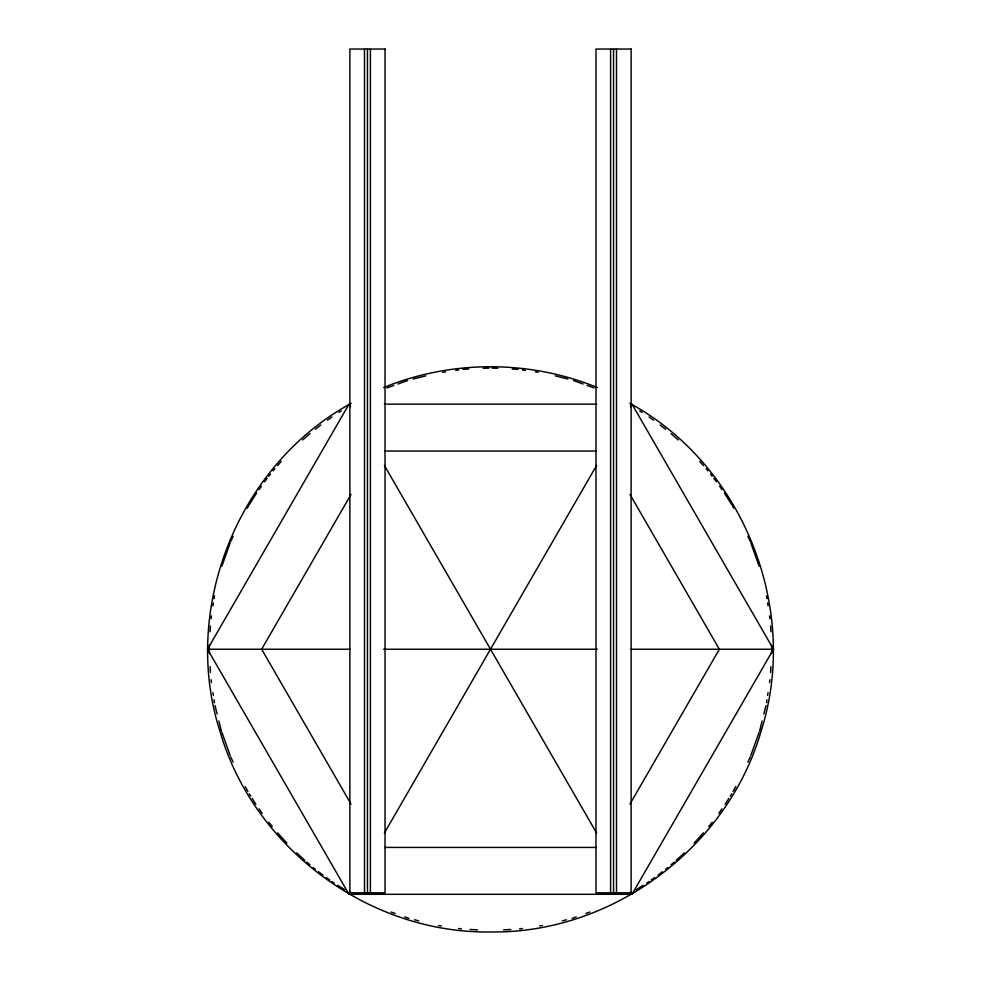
<?xml version="1.0" encoding="UTF-8"?>
<svg xmlns="http://www.w3.org/2000/svg" width="981" height="981" viewBox="0 0 981 981"><rect width="100%" height="100%" fill="white"/><g stroke="black" fill="none" stroke-linecap="round" stroke-linejoin="round"><path stroke-width="1.47" d="M209.321 647.779L209.468 644.885M210.106 631.825L210.388 626.013M770.612 672.451L770.894 666.639M771.532 653.591L771.753 649.238M211.025 618.79L211.455 615.921M212.951 605.866L213.38 602.984M214.017 598.68L214.434 595.798M766.566 702.666L766.983 699.796M767.62 695.48L768.049 692.611M769.545 682.543L769.975 679.674M759.637 730.882L762.114 721.01M763.88 713.972L765.989 705.511M221.853 566.221L230.167 542.971M750.833 755.493L759.147 732.243M230.658 541.598L233.147 536.349M747.853 762.114L750.342 756.866M247.224 508.244L248.585 505.84M733.101 791.422L735.824 786.615M630.489 406.772L631.997 404.16L773.482 649.238L631.997 894.304L349.003 894.304L207.518 649.238L349.003 404.16L350.511 406.772M351.039 494.387L261.645 649.238L351.039 804.077M349.003 894.304L350.511 891.704M384.393 833.016L596.607 465.448M629.961 804.077L719.355 649.238L629.961 494.387M249.26 504.639L256.642 492.977M725.094 804.322L728.785 798.485M730.256 796.155L731.74 793.825M259.033 489.593L261.412 486.208M718.791 813.384L721.967 808.871M264.6 481.696L267.139 478.421M268.843 476.251L270.548 474.068M708.76 826.566L712.157 822.213M273.086 470.806L274.888 468.722M277.598 465.583L281.204 461.401M703.402 832.881L694.131 843.108M684.37 852.869L676.24 860.337M302.663 439.942L309.984 433.627M671.016 864.837L674.155 862.14M315.342 429.273L320.787 425.031M658.043 875.138L662.396 871.741M665.658 869.191L667.84 867.498M327.47 420.15L331.983 416.974M646.761 883.084L649.017 881.502M651.274 879.908L654.658 877.517M338.911 412.425L341.241 410.953M636.264 889.73L643.254 885.303M351.186 403.326C238.138 464.724 180.614 608.723 219.952 731.299C253.601 847.94 368.917 933.802 490.5 931.95C612.083 933.802 727.399 847.94 761.048 731.299C800.386 608.723 742.862 464.724 629.814 403.326M383.681 387.544C451.383 359.819 529.617 359.819 597.319 387.544M386.968 387.924L393.81 385.472M397.918 384.012L407.495 380.579M572.144 918.375L576.252 916.904M585.816 913.483L589.924 912.011M413.087 379.034L425.766 375.858M562.285 920.84L566.503 919.786M442.811 372.326L445.693 371.897M455.748 370.401L458.618 369.972M519.501 928.921L522.383 928.492M539.624 925.929L542.493 925.512M462.934 369.334L468.734 369.052M483.241 368.341L489.053 368.059M503.56 929.841L510.819 929.485M384.38 404.16L596.62 404.16M384.65 451.039L596.35 451.039M207.518 649.238L350.033 649.238M383.632 649.238L597.368 649.238M630.967 649.238L773.482 649.238M384.65 847.425L596.35 847.425M491.947 368.059L497.759 368.341M512.266 369.052L518.066 369.334M470.181 929.485L477.44 929.841M522.383 369.972L525.252 370.401M535.307 371.897L538.189 372.326M438.507 925.512L441.376 925.929M458.618 928.492L461.499 928.921M555.234 375.858L567.913 379.034M414.497 919.786L418.715 920.84M573.505 380.579L583.082 384.012M587.19 385.472L594.032 387.924M391.076 912.011L395.184 913.483M404.748 916.904L408.856 918.375M639.759 410.953L642.089 412.425M337.746 885.303L344.736 889.73M649.017 416.974L653.53 420.15M326.342 877.517L329.726 879.908M331.983 881.502L334.239 883.084M660.213 425.031L665.658 429.273M313.16 867.498L315.342 869.191M318.604 871.741L322.957 875.138M671.016 433.627L678.337 439.942M304.76 860.337L296.63 852.869M306.845 862.14L309.984 864.837M286.869 843.108L277.598 832.881M699.796 461.401L703.402 465.583M706.112 468.722L707.914 470.806M710.452 474.068L712.157 476.251M713.861 478.421L716.4 481.696M268.843 822.213L272.24 826.566M719.588 486.208L721.967 489.593M259.033 808.871L262.209 813.384M724.358 492.977L731.74 504.639M249.26 793.825L250.744 796.155M252.215 798.485L255.906 804.322M384.393 465.448L596.607 833.016M630.489 891.704L631.997 894.304M732.415 505.84L733.776 508.244M245.176 786.615L247.899 791.422M747.853 536.349L750.342 541.598M230.658 756.866L233.147 762.114M750.833 542.971L759.147 566.221M221.853 732.243L230.167 755.493M215.011 705.511L217.12 713.972M218.886 721.01L221.363 730.882M766.566 595.798L766.983 598.68M767.62 602.984L768.049 605.866M769.545 615.921L769.975 618.79M211.025 679.674L211.455 682.543M212.951 692.611L213.38 695.48M214.017 699.796L214.434 702.666M770.612 626.013L770.894 631.825M771.532 644.885L771.679 647.779M209.247 649.238L209.468 653.591M210.106 666.639L210.388 672.451M616.497 49.05L616.497 892.808M613.542 49.05L613.542 892.808M610.599 49.05L610.599 892.808M370.401 49.05L370.401 892.808M367.458 49.05L367.458 892.808M364.503 49.05L364.503 892.808M385.03 49.05L349.874 49.05L349.874 892.808L385.03 892.808L385.03 49.05M631.126 49.05L595.97 49.05L595.97 892.808L631.126 892.808L631.126 49.05"/></g></svg>
